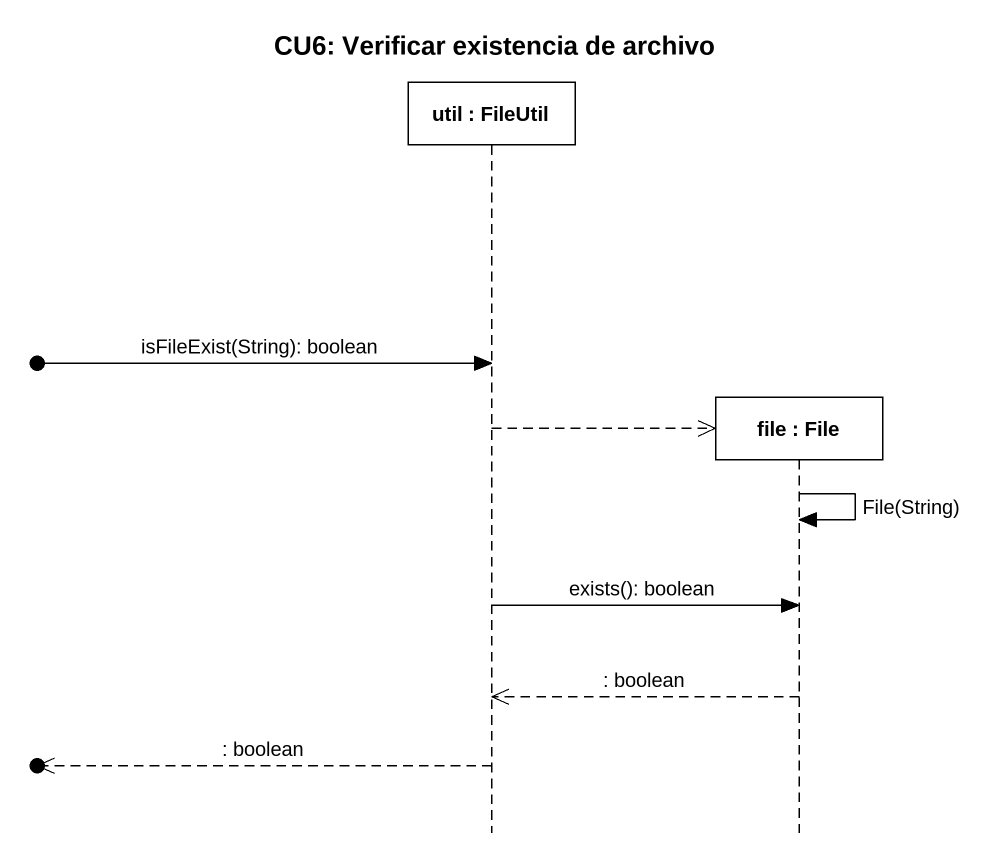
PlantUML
@startuml
title CU6: Verificar existencia de archivo
hide footbox
participant "util : FileUtil" as util
participant "file : File" as file_

[o-> util : isFileExist(String): boolean
util -->> file_ **
file_ -> file_ : File(String)
util -> file_ : exists(): boolean
file_ -->> util : : boolean
[o<<-- util : : boolean
@enduml
